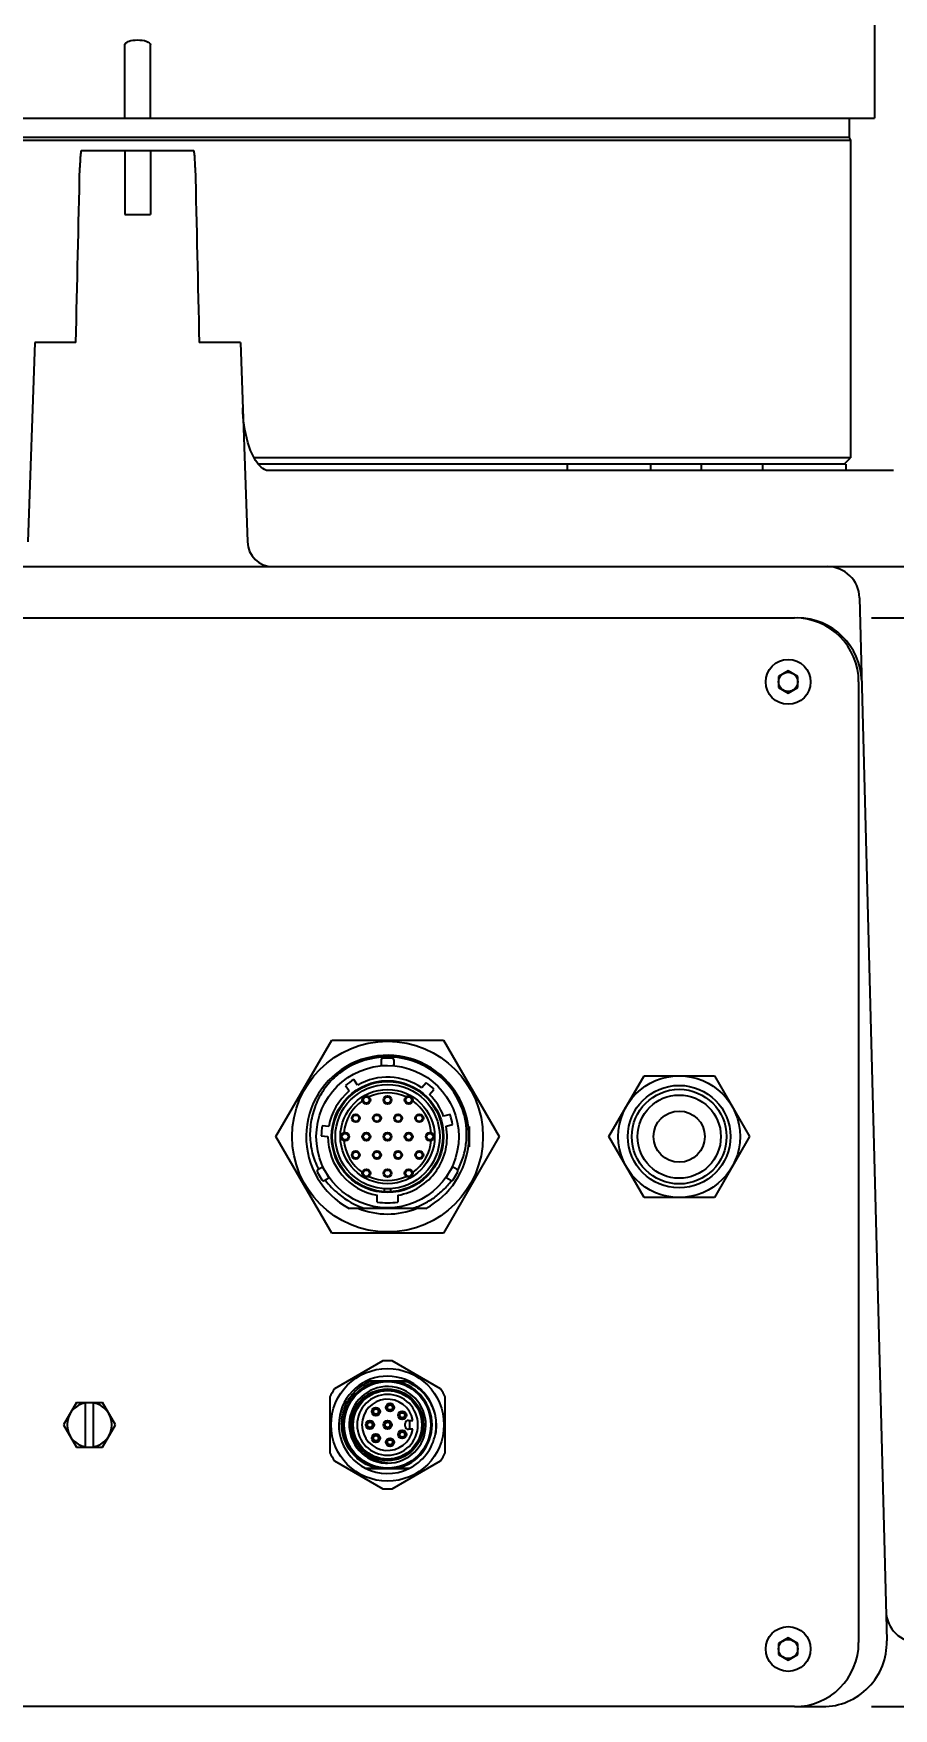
# Model space of a CAD drawing. Header units: millimetres. Extents: x 4086 to 10416, y 123 to 1549.
# Drawn here: x 7378 to 7411.6, y 634.5 to 699.9 of the extents above; entities that cross this region are included whole.
import ezdxf

# ---------------------------------------------------------------- set-up
doc = ezdxf.new("R2010")
doc.units = ezdxf.units.MM
doc.layers.add('外形图', color=7, linetype='Continuous')
doc.layers.add('尺寸标注', color=7, linetype='Continuous')
doc.styles.add('思源黑', font='SourceHanSansCN-Normal.ttf')
doc.dimstyles.new('尺寸标注_1_4比例中六', dxfattribs={"dimtxt": 10, "dimasz": 8, "dimexe": 2, "dimexo": 1.5, "dimgap": 1, "dimtad": 1, "dimdec": 1, "dimlfac": 4, "dimdsep": 46, "dimtxsty": '思源黑', "dimcen": 0.09, "dimadec": 0, "dimazin": 0, "dimtp": 0.01, "dimtm": 0.01, "dimtfac": 1, "dimtdec": 1, "dimtofl": 0, "dimtmove": 0, "dimatfit": 3, "dimfxl": 1, "dimtolj": 1, "dimarcsym": 0})

# ---------------------------------------------------------------- blocks, each defined once
blk = doc.blocks.new('*D791')
at = {"layer": 'Defpoints', "color": 0}
for p in [(7353.967, 635.577), (7410.217, 635.577), (7410.217, 603.703)]:
    blk.add_point(p, dxfattribs=at)
at = {"layer": '尺寸标注', "color": 0, "lineweight": -2}
for p, q in [((7353.967, 634.077), (7353.967, 601.703)), ((7410.217, 634.077), (7410.217, 601.703)), ((7361.967, 603.703), (7402.217, 603.703))]:
    blk.add_line(p, q, dxfattribs=at)
at = {"layer": '尺寸标注', "color": 0}
for points in [[(7361.967, 605.036), (7361.967, 602.37), (7353.967, 603.703)], [(7402.217, 602.37), (7402.217, 605.036), (7410.217, 603.703)]]:
    blk.add_solid(points, dxfattribs=at)
at = {"layer": '尺寸标注', "color": 0, "insert": (7381.847, 609.881), "char_height": 10, "attachment_point": 5, "style": '思源黑'}
blk.add_mtext('\\A1;225', dxfattribs=at)
blk = doc.blocks.new('*D792')
at = {"layer": 'Defpoints', "color": 0}
for p in [(7409.217, 677.077), (7409.217, 634.577), (7462.836, 634.577)]:
    blk.add_point(p, dxfattribs=at)
at = {"layer": '尺寸标注', "color": 0, "lineweight": -2}
for p, q in [((7410.717, 677.077), (7464.836, 677.077)), ((7462.836, 669.077), (7462.836, 642.577)), ((7410.717, 634.577), (7464.836, 634.577))]:
    blk.add_line(p, q, dxfattribs=at)
at = {"layer": '尺寸标注', "color": 0}
for points in [[(7464.169, 669.077), (7461.503, 669.077), (7462.836, 677.077)], [(7461.503, 642.577), (7464.169, 642.577), (7462.836, 634.577)]]:
    blk.add_solid(points, dxfattribs=at)
at = {"layer": '尺寸标注', "color": 0, "insert": (7456.658, 656.291), "char_height": 10, "attachment_point": 5, "rotation": 90, "style": '思源黑'}
blk.add_mtext('\\A1;170', dxfattribs=at)

msp = doc.modelspace()

# ---------------------------------------------------------------- linework, layer by layer
at = {"layer": '外形图', "linetype": 'Continuous'}
for p, q in [((7410.842, 696.577), (7410.842, 700.21)), ((7381.592, 696.577), (7381.592, 699.442)), ((7382.592, 696.577), (7382.592, 699.442)), ((7353.342, 696.577), (7410.841, 696.577)), ((7409.842, 696.577), (7409.842, 695.827)), ((7354.279, 695.719), (7409.904, 695.719)), ((7409.842, 695.827), (7354.342, 695.827)), ((7409.842, 695.827), (7409.904, 695.719)), ((7409.904, 695.719), (7409.904, 683.327)), ((7379.906, 695.327), (7384.277, 695.327)), ((7381.592, 695.327), (7381.592, 692.827)), ((7382.592, 695.327), (7382.592, 692.827)), ((7381.592, 692.827), (7382.592, 692.827)), ((7378.08, 687.827), (7377.808, 680.042)), ((7379.687, 687.827), (7378.08, 687.827)), ((7386.103, 687.827), (7384.496, 687.827)), ((7386.103, 687.827), (7386.375, 680.042)), ((7409.904, 683.327), (7386.64, 683.327)), ((7409.654, 683.077), (7409.904, 683.327)), ((7401.084, 683.077), (7386.812, 683.077)), ((7411.574, 682.827), (7387.124, 682.827)), ((7398.851, 683.077), (7398.851, 682.827)), ((7401.939, 683.077), (7401.084, 683.077)), ((7409.637, 683.077), (7401.939, 683.077)), ((7402.101, 683.077), (7402.101, 682.827)), ((7404.092, 682.827), (7404.092, 683.077)), ((7406.467, 683.077), (7406.467, 682.827)), ((7409.717, 683.077), (7409.637, 683.077)), ((7409.717, 683.077), (7409.717, 682.827)), ((7349.177, 679.077), (7415.006, 679.077)), ((7410.248, 677.86), (7411.315, 637.143)), ((7356.467, 677.077), (7407.717, 677.077)), ((7407.467, 675.01), (7407.092, 674.794)), ((7407.092, 674.794), (7407.092, 674.361)), ((7407.842, 674.794), (7407.467, 675.01)), ((7407.842, 674.361), (7407.842, 674.794)), ((7407.092, 674.361), (7407.467, 674.144)), ((7407.467, 674.144), (7407.842, 674.361)), ((7410.217, 674.577), (7410.217, 637.077)), ((7387.486, 656.827), (7389.664, 660.599)), ((7389.664, 660.599), (7394.019, 660.599)), ((7394.019, 660.599), (7396.197, 656.827)), ((7391.594, 659.821), (7391.594, 659.605)), ((7392.026, 659.885), (7391.657, 659.885)), ((7392.089, 659.821), (7392.089, 659.605)), ((7391.594, 659.605), (7391.842, 659.605)), ((7391.646, 659.605), (7391.646, 659.598)), ((7392.028, 659.605), (7392.089, 659.605)), ((7392.037, 659.605), (7392.037, 659.598)), ((7393.407, 659.582), (7393.41, 659.58)), ((7393.699, 659.4), (7393.701, 659.399)), ((7400.474, 656.827), (7401.845, 659.202)), ((7401.845, 659.202), (7404.588, 659.202)), ((7404.588, 659.202), (7405.959, 656.827)), ((7390.2, 658.823), (7390.35, 658.609)), ((7390.677, 658.839), (7390.527, 659.053)), ((7393.345, 658.93), (7393.177, 658.73)), ((7393.483, 658.472), (7393.651, 658.673)), ((7389.552, 657.228), (7389.292, 657.251)), ((7394.279, 657.687), (7394.026, 657.62)), ((7394.13, 657.233), (7394.382, 657.301)), ((7394.992, 657.224), (7395.023, 657.224)), ((7395.023, 657.224), (7395.023, 656.43)), ((7389.664, 653.055), (7387.486, 656.827)), ((7389.257, 656.853), (7389.517, 656.83)), ((7396.197, 656.827), (7394.019, 653.055)), ((7401.845, 654.452), (7400.474, 656.827)), ((7405.959, 656.827), (7404.588, 654.452)), ((7395.023, 656.43), (7394.992, 656.43)), ((7389.102, 655.458), (7389.286, 655.139)), ((7389.125, 655.545), (7389.312, 655.653)), ((7389.386, 655.523), (7389.312, 655.653)), ((7389.338, 655.607), (7389.344, 655.611)), ((7389.372, 655.116), (7389.559, 655.224)), ((7389.559, 655.224), (7389.485, 655.353)), ((7389.533, 655.269), (7389.539, 655.273)), ((7394.198, 655.353), (7394.124, 655.224)), ((7394.311, 655.116), (7394.124, 655.224)), ((7394.15, 655.269), (7394.144, 655.273)), ((7394.371, 655.653), (7394.297, 655.523)), ((7394.345, 655.607), (7394.339, 655.611)), ((7394.558, 655.545), (7394.371, 655.653)), ((7394.397, 655.139), (7394.581, 655.458)), ((7391.441, 654.274), (7391.441, 654.538)), ((7391.969, 654.789), (7391.715, 654.789)), ((7391.715, 654.789), (7391.715, 654.678)), ((7391.969, 654.678), (7391.969, 654.789)), ((7392.242, 654.538), (7392.242, 654.274)), ((7394.327, 655.105), (7394.33, 655.108)), ((7393.338, 654.027), (7390.345, 654.027)), ((7404.588, 654.452), (7401.845, 654.452)), ((7394.019, 653.055), (7389.664, 653.055)), ((7391.66, 648.071), (7389.773, 646.981)), ((7393.91, 646.981), (7392.023, 648.071)), ((7389.592, 646.667), (7389.592, 644.487)), ((7390.968, 647.265), (7392.715, 647.265)), ((7391.021, 647.29), (7392.663, 647.29)), ((7394.092, 644.487), (7394.092, 646.667)), ((7379.711, 646.452), (7379.206, 645.577)), ((7379.711, 646.452), (7380.722, 646.452)), ((7380.067, 644.702), (7380.067, 646.452)), ((7380.367, 646.452), (7380.367, 644.702)), ((7381.227, 645.577), (7380.722, 646.452)), ((7391.285, 646.029), (7391.301, 646.049)), ((7391.36, 646.002), (7391.343, 645.981)), ((7391.418, 646.193), (7391.435, 646.213)), ((7391.493, 646.166), (7391.477, 646.146)), ((7391.835, 646.189), (7391.851, 646.209)), ((7391.91, 646.162), (7391.893, 646.141)), ((7391.968, 646.353), (7391.985, 646.373)), ((7392.043, 646.326), (7392.027, 646.306)), ((7392.446, 646.048), (7392.462, 646.068)), ((7392.52, 646.021), (7392.504, 646.001)), ((7379.206, 645.577), (7379.711, 644.702)), ((7380.722, 644.702), (7381.227, 645.577)), ((7391.051, 645.509), (7391.068, 645.529)), ((7391.126, 645.482), (7391.109, 645.461)), ((7391.185, 645.673), (7391.201, 645.693)), ((7391.259, 645.646), (7391.243, 645.626)), ((7391.738, 645.509), (7391.754, 645.529)), ((7391.812, 645.482), (7391.796, 645.461)), ((7391.871, 645.673), (7391.887, 645.693)), ((7391.945, 645.646), (7391.929, 645.626)), ((7392.313, 645.884), (7392.329, 645.904)), ((7392.387, 645.857), (7392.371, 645.836)), ((7392.529, 645.527), (7392.529, 645.627)), ((7392.654, 645.752), (7392.826, 645.752)), ((7392.826, 645.402), (7392.654, 645.402)), ((7379.711, 644.702), (7380.722, 644.702)), ((7391.285, 644.989), (7391.301, 645.009)), ((7391.36, 644.962), (7391.343, 644.941)), ((7391.418, 645.153), (7391.435, 645.173)), ((7391.493, 645.126), (7391.477, 645.106)), ((7391.835, 644.829), (7391.851, 644.849)), ((7391.91, 644.802), (7391.893, 644.781)), ((7391.968, 644.993), (7391.985, 645.013)), ((7392.043, 644.966), (7392.027, 644.946)), ((7392.313, 645.134), (7392.329, 645.154)), ((7392.387, 645.107), (7392.371, 645.086)), ((7392.446, 645.298), (7392.462, 645.318)), ((7392.52, 645.271), (7392.504, 645.251)), ((7393.708, 645.223), (7393.707, 645.219)), ((7389.773, 644.174), (7391.66, 643.084)), ((7391.842, 644.177), (7391.842, 644.227)), ((7391.842, 644.077), (7391.842, 644.089)), ((7392.023, 643.084), (7393.91, 644.174)), ((7390.968, 643.89), (7392.715, 643.89)), ((7392.663, 643.865), (7391.021, 643.865)), ((7407.467, 637.26), (7407.092, 637.044)), ((7407.092, 637.044), (7407.092, 636.611)), ((7407.842, 637.044), (7407.467, 637.26)), ((7407.842, 636.611), (7407.842, 637.044)), ((7407.092, 636.611), (7407.467, 636.394)), ((7407.467, 636.394), (7407.842, 636.611)), ((7407.717, 634.577), (7356.467, 634.577)), ((7407.717, 634.577), (7408.815, 634.577))]:
    msp.add_line(p, q, dxfattribs=at)
for centre, radius in [((7407.467, 674.577), 0.875), ((7407.467, 674.577), 0.375), ((7391.842, 656.827), 3.721), ((7391.842, 656.827), 2.778), ((7403.217, 656.827), 2.375), ((7391.842, 656.827), 2.184), ((7391.842, 656.827), 2.153), ((7391.842, 656.827), 2.035), ((7391.842, 656.827), 1.838), ((7391.016, 658.256), 0.159), ((7391.842, 658.256), 0.159), ((7392.667, 658.256), 0.159), ((7403.217, 656.827), 2), ((7403.217, 656.827), 1.847), ((7403.217, 656.827), 1.625), ((7391.016, 658.256), 0.125), ((7391.842, 658.256), 0.125), ((7392.667, 658.256), 0.125), ((7403.217, 656.827), 1), ((7390.603, 657.545), 0.159), ((7390.603, 657.545), 0.125), ((7391.429, 657.545), 0.159), ((7391.429, 657.545), 0.125), ((7392.254, 657.545), 0.159), ((7392.254, 657.545), 0.125), ((7393.08, 657.545), 0.159), ((7393.08, 657.545), 0.125), ((7390.191, 656.827), 0.159), ((7390.191, 656.827), 0.125), ((7391.016, 656.827), 0.159), ((7391.016, 656.827), 0.125), ((7391.842, 656.827), 0.159), ((7391.842, 656.827), 0.125), ((7392.667, 656.827), 0.159), ((7392.667, 656.827), 0.125), ((7393.493, 656.827), 0.159), ((7393.493, 656.827), 0.125), ((7390.603, 656.11), 0.159), ((7390.603, 656.11), 0.125), ((7391.429, 656.11), 0.159), ((7391.429, 656.11), 0.125), ((7392.254, 656.11), 0.159), ((7392.254, 656.11), 0.125), ((7393.08, 656.11), 0.159), ((7393.08, 656.11), 0.125), ((7391.016, 655.398), 0.159), ((7391.016, 655.398), 0.125), ((7391.842, 655.398), 0.159), ((7391.842, 655.398), 0.125), ((7392.667, 655.398), 0.159), ((7392.667, 655.398), 0.125), ((7391.842, 645.577), 2.2), ((7391.842, 645.577), 1.688), ((7391.842, 645.577), 1.4), ((7391.842, 645.577), 1.35), ((7391.842, 645.577), 1.337), ((7391.389, 646.097), 0.163), ((7391.389, 646.097), 0.125), ((7391.389, 646.097), 0.1), ((7391.939, 646.257), 0.163), ((7391.939, 646.257), 0.125), ((7391.939, 646.257), 0.1), ((7392.417, 645.952), 0.163), ((7392.417, 645.952), 0.125), ((7392.417, 645.952), 0.1), ((7391.155, 645.577), 0.163), ((7391.155, 645.577), 0.125), ((7391.155, 645.577), 0.1), ((7391.842, 645.577), 0.163), ((7391.842, 645.577), 0.125), ((7391.842, 645.577), 0.1), ((7392.417, 645.202), 0.163), ((7391.389, 645.057), 0.163), ((7391.389, 645.057), 0.125), ((7391.389, 645.057), 0.1), ((7391.939, 644.897), 0.163), ((7391.939, 644.897), 0.125), ((7391.939, 644.897), 0.1), ((7392.417, 645.202), 0.125), ((7392.417, 645.202), 0.1), ((7407.467, 636.827), 0.875), ((7407.467, 636.827), 0.375)]:
    msp.add_circle(centre, radius, dxfattribs=at)
for centre, radius, start, end in [((7387.375, 680.077), 1, 182, 270), ((7408.999, 677.827), 1.25, 1.49994, 90), ((7407.717, 674.577), 2.5, 0, 90), ((7391.842, 656.827), 3.175, 54.17124, 241.88458), ((7391.842, 656.827), 3.111, 16.58496, 127.41506), ((7391.884, 656.852), 3.118, 112.58329, 128.30427), ((7391.657, 659.821), 0.0635, 90, 180), ((7392.026, 659.821), 0.0635, 0, 90), ((7391.842, 656.827), 2.324, 54.9373, 120.0627), ((7391.842, 656.827), 3.175, 298.11543, 52.58424), ((7391.887, 656.81), 3.161, 61.25768, 62.03776), ((7391.881, 656.798), 3.174, 55.0506, 61.1979), ((7391.883, 656.802), 3.17, 53.4623, 55.00352), ((7391.842, 656.827), 2.324, 129.9373, 170.0627), ((7391.842, 656.827), 2.584, 120.56112, 129.43888), ((7391.842, 656.827), 1.711, 64.97698, 115.02302), ((7391.842, 656.827), 2.584, 45.56112, 54.43888), ((7391.842, 656.827), 2.324, 19.9373, 45.0627), ((7391.842, 656.827), 1.711, 125.01457, 174.99309), ((7391.842, 656.827), 1.711, 5.00778, 54.98629), ((7391.842, 656.827), 2.584, 170.56112, 179.43888), ((7391.842, 656.827), 2.324, 279.91175, 10.0627), ((7391.842, 656.827), 2.584, 10.56112, 19.43888), ((7391.842, 656.827), 2.324, 179.9373, 260.08825), ((7391.842, 656.827), 1.711, 185.00778, 234.98629), ((7391.842, 656.827), 1.711, 305.01457, 354.99309), ((7389.157, 655.49), 0.0635, 120, 210), ((7391.842, 656.827), 1.711, 244.97698, 295.02302), ((7394.526, 655.49), 0.0635, 330, 60), ((7391.887, 656.913), 3.038, 332.66653, 332.90811), ((7389.341, 655.171), 0.0635, 210, 300), ((7391.774, 656.897), 2.949, 216.67766, 231.3853), ((7391.842, 656.827), 2.938, 229.49983, 252.3781), ((7394.342, 655.171), 0.0635, 240, 330), ((7391.842, 656.827), 3.021, 247.96153, 292.0325), ((7391.842, 656.827), 2.584, 261.09532, 278.90468), ((7391.842, 645.577), 2.5, 85.84193, 94.15807), ((7391.842, 645.577), 1.9, 349.25851, 242.64267), ((7391.842, 645.577), 2.5, 145.84193, 154.15807), ((7391.842, 645.577), 1.736, 103.60944, 256.39056), ((7391.842, 645.577), 1.495, 270, 266.92305), ((7391.842, 645.577), 1.188, 270, 269.97832), ((7391.807, 645.564), 1.398, 113.07029, 114.25125), ((7391.807, 645.566), 1.397, 112.48395, 113.0702), ((7391.842, 645.577), 1.736, 283.60944, 76.39056), ((7391.842, 645.577), 2.5, 25.84193, 34.15807), ((7380.217, 645.577), 0.875, 99.87089, 260.12911), ((7380.217, 645.577), 0.875, 279.87089, 80.12911), ((7391.842, 645.577), 1, 10.07866, 349.92134), ((7392.654, 645.627), 0.125, 90, 180), ((7392.654, 645.527), 0.125, 180, 270), ((7391.842, 645.577), 0.875, 348.46304, 11.53696), ((7391.842, 645.577), 1.9, 242.67186, 349.12538), ((7391.809, 645.483), 1.404, 345.6908, 346.10219), ((7391.809, 645.483), 1.405, 346.10218, 346.3053), ((7391.842, 645.577), 2.5, 205.84193, 214.15807), ((7391.962, 645.514), 1.43, 226.80006, 265.17819), ((7391.931, 645.535), 1.46, 263.32408, 266.48528), ((7391.842, 645.577), 2.5, 325.84193, 334.15807), ((7391.842, 645.577), 2.5, 265.84193, 274.15807), ((7412.534, 638.327), 1.25, 181.5, 270), ((7407.717, 637.077), 2.5, 270, 0), ((7408.815, 637.077), 2.5, 270, 1.5)]:
    msp.add_arc(centre, radius, start, end, dxfattribs=at)
msp.add_ellipse((7407.835, 674.535), major_axis=(0.067, -2.541), ratio=0.983495, start_param=1.570796, end_param=3.115845, dxfattribs=at)
for points, knots in [([(7381.592, 699.442), (7381.592, 699.507), (7381.797, 699.629), (7382.092, 699.638), (7382.386, 699.629), (7382.592, 699.507), (7382.592, 699.442)], [0, 0, 0, 0, 5723.003894, 16420.391109, 27117.837235, 32841.1415, 32841.1415, 32841.1415, 32841.1415]), ([(7379.906, 695.327), (7379.89, 695.327), (7379.88, 695.244), (7379.861, 695.139), (7379.85, 694.914), (7379.843, 694.751), (7379.841, 694.655)], [0, 0, 0, 0, 2181.951359, 8453.750276, 18917.09566, 32798.716501, 32798.716501, 32798.716501, 32798.716501]), ([(7384.342, 694.655), (7384.34, 694.751), (7384.333, 694.914), (7384.322, 695.139), (7384.303, 695.244), (7384.293, 695.327), (7384.277, 695.327)], [0, 0, 0, 0, 13959.633867, 24482.639295, 30790.363514, 32984.447758, 32984.447758, 32984.447758, 32984.447758]), ([(7387.124, 682.827), (7386.917, 682.908), (7386.61, 683.294), (7386.298, 684.134), (7386.208, 684.823), (7386.192, 685.278)], [0, 0, 0, 0, 6494.469761, 13112.658542, 26361.04798, 26361.04798, 26361.04798, 26361.04798]), ([(7390.686, 659.731), (7390.793, 659.775), (7391.012, 659.852), (7391.35, 659.931), (7391.695, 659.971), (7392.043, 659.974), (7392.388, 659.938), (7392.728, 659.864), (7393.057, 659.754), (7393.267, 659.656), (7393.37, 659.602)], [0, 0, 0, 0, 7878.811278, 15757.84324, 23636.641539, 31515.572229, 39394.528194, 47273.48723, 55152.097356, 63031.090327, 63031.090327, 63031.090327, 63031.090327]), ([(7389.951, 659.299), (7389.861, 659.225), (7389.69, 659.069), (7389.461, 658.807), (7389.262, 658.52), (7389.098, 658.214), (7388.968, 657.89), (7388.877, 657.554), (7388.825, 657.21), (7388.816, 656.978), (7388.818, 656.862)], [0, 0, 0, 0, 7856.839379, 15715.367526, 23572.358826, 31429.828505, 39287.125985, 47144.781863, 55002.687517, 62860.311462, 62860.311462, 62860.311462, 62860.311462]), ([(7394.591, 655.529), (7394.676, 655.696), (7394.816, 656.046), (7394.926, 656.599), (7394.934, 657.163), (7394.871, 657.534), (7394.824, 657.715)], [0, 0, 0, 0, 8462.236541, 16924.406639, 25386.357165, 33849.120716, 33849.120716, 33849.120716, 33849.120716]), ([(7388.818, 656.862), (7388.821, 656.749), (7388.838, 656.523), (7388.902, 656.189), (7389.003, 655.865), (7389.095, 655.658), (7389.146, 655.557)], [0, 0, 0, 0, 8399.819514, 16799.455497, 25199.358395, 33599.621109, 33599.621109, 33599.621109, 33599.621109]), ([(7392.81, 654.027), (7392.96, 654.073), (7393.254, 654.191), (7393.662, 654.434), (7394.026, 654.739), (7394.234, 654.978), (7394.327, 655.105)], [0, 0, 0, 0, 8454.728252, 16909.557902, 25364.81021, 33819.716537, 33819.716537, 33819.716537, 33819.716537]), ([(7391.398, 643.89), (7391.219, 643.933), (7390.871, 644.078), (7390.447, 644.447), (7390.156, 644.93), (7390.028, 645.478), (7390.075, 646.039), (7390.289, 646.559), (7390.652, 646.989), (7390.969, 647.191), (7391.139, 647.265)], [0, 0, 0, 0, 7903.4561, 15807.259091, 23711.705924, 31616.185925, 39521.564881, 47426.945442, 55332.597368, 63238.913474, 63238.913474, 63238.913474, 63238.913474]), ([(7391.233, 646.839), (7391.161, 646.807), (7391.021, 646.729), (7390.773, 646.528), (7390.531, 646.204), (7390.387, 645.741), (7390.402, 645.257), (7390.571, 644.804), (7390.879, 644.43), (7391.289, 644.173), (7391.603, 644.097), (7391.761, 644.084)], [0, 0, 0, 0, 4449.229973, 8898.371928, 17765.825526, 26633.202711, 35501.947125, 44370.931194, 53240.441925, 62111.018404, 70981.66952, 70981.66952, 70981.66952, 70981.66952]), ([(7392.613, 647.265), (7392.709, 647.223), (7392.893, 647.124), (7393.221, 646.868), (7393.544, 646.449), (7393.746, 645.85), (7393.743, 645.427), (7393.708, 645.223)], [0, 0, 0, 0, 5219.384885, 10438.761124, 20841.914199, 31245.047623, 41649.111647, 41649.111647, 41649.111647, 41649.111647]), ([(7393.174, 645.151), (7393.201, 645.264), (7393.229, 645.498), (7393.196, 645.732), (7393.165, 645.845)], [0, 0, 0, 0, 9568.013348, 19133.425479, 19133.425479, 19133.425479, 19133.425479])]:
    msp.add_open_spline(points, degree=3, knots=knots, dxfattribs=at)
for points in [[(7379.687, 687.827), (7379.738, 690.103), (7379.79, 692.379), (7379.841, 694.655)], [(7384.342, 694.655), (7384.393, 692.379), (7384.445, 690.103), (7384.496, 687.827)]]:
    msp.add_open_spline(points, degree=3, dxfattribs=at)

# ---------------------------------------------------------------- dimensions: what is measured, and where the dimension line sits
at = {"layer": '尺寸标注'}
dim = msp.add_linear_dim(base=(7462.836, 634.577), p1=(7409.217, 677.077), p2=(7409.217, 634.577), angle=270, dimstyle='尺寸标注_1_4比例中六', dxfattribs=at)
dim.commit()
dim.dimension.update_dxf_attribs({"geometry": '*D792', "text_midpoint": (7462.836, 656.291), "dimtype": 160})
dim = msp.add_linear_dim(base=(7410.217, 603.703), p1=(7353.967, 635.577), p2=(7410.217, 635.577), dimstyle='尺寸标注_1_4比例中六', dxfattribs=at)
dim.commit()
dim.dimension.update_dxf_attribs({"geometry": '*D791', "text_midpoint": (7381.847, 603.703), "dimtype": 160})

doc.saveas('drawing.dxf')
